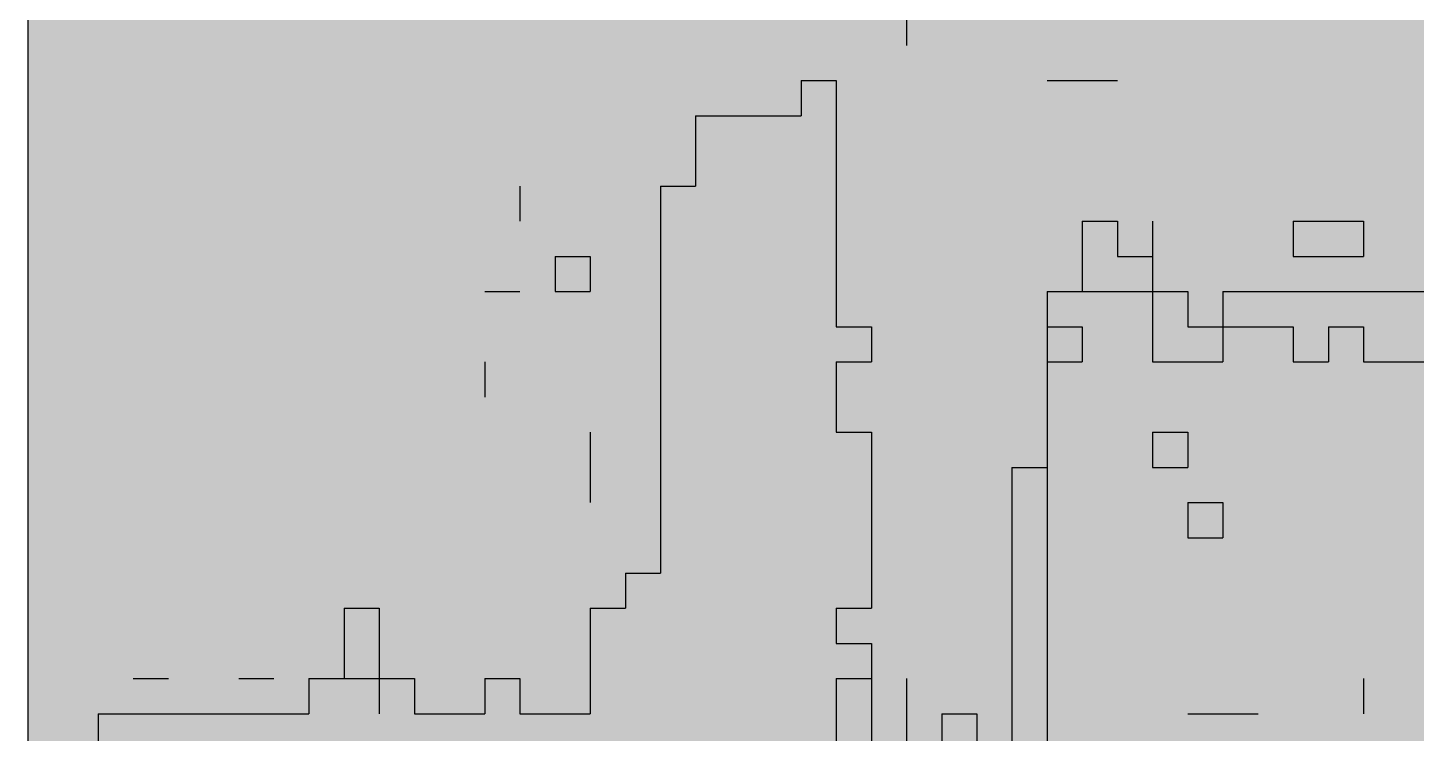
# Model space of a CAD drawing. Extents: x 0 to 100, y 0 to 130.
# Drawn here: x 0 to 41.15, y 25.48 to 46.38 of the extents above; entities that cross this region are included whole.
import ezdxf

# ---------------------------------------------------------------- set-up
doc = ezdxf.new("R2010")
doc.units = 0

msp = doc.modelspace()

# ---------------------------------------------------------------- linework, layer by layer
at = {"layer": '', "color": 0}
for p, q in [((0, 130.279898), (0, 0)), ((26.041667, 47.943002), (26.041667, 45.858524)), ((22.916667, 44.816285), (23.958333, 44.816285)), ((22.916667, 44.816285), (22.916667, 43.774046)), ((23.958333, 44.816285), (23.958333, 37.520611)), ((30.208333, 44.816285), (32.291667, 44.816285)), ((19.791667, 43.774046), (22.916667, 43.774046)), ((19.791667, 43.774046), (19.791667, 41.689567)), ((14.583333, 41.689567), (14.583333, 40.647328)), ((18.75, 41.689567), (19.791667, 41.689567)), ((18.75, 41.689567), (18.75, 30.224936)), ((31.25, 40.647328), (32.291667, 40.647328)), ((31.25, 40.647328), (31.25, 38.56285)), ((32.291667, 40.647328), (32.291667, 39.605089)), ((33.333333, 40.647328), (33.333333, 36.478371)), ((37.5, 40.647328), (39.583333, 40.647328)), ((37.5, 40.647328), (37.5, 39.605089)), ((39.583333, 40.647328), (39.583333, 39.605089)), ((15.625, 39.605089), (16.666667, 39.605089)), ((15.625, 39.605089), (15.625, 38.56285)), ((16.666667, 39.605089), (16.666667, 38.56285)), ((32.291667, 39.605089), (33.333333, 39.605089)), ((37.5, 39.605089), (39.583333, 39.605089)), ((13.541667, 38.56285), (14.583333, 38.56285)), ((15.625, 38.56285), (16.666667, 38.56285)), ((30.208333, 38.56285), (34.375, 38.56285)), ((30.208333, 38.56285), (30.208333, 23.971501)), ((34.375, 38.56285), (34.375, 37.520611)), ((35.416667, 38.56285), (43.75, 38.56285)), ((35.416667, 38.56285), (35.416667, 36.478371)), ((23.958333, 37.520611), (25, 37.520611)), ((25, 37.520611), (25, 36.478371)), ((30.208333, 37.520611), (31.25, 37.520611)), ((31.25, 37.520611), (31.25, 36.478371)), ((34.375, 37.520611), (37.5, 37.520611)), ((37.5, 37.520611), (37.5, 36.478371)), ((38.541667, 37.520611), (39.583333, 37.520611)), ((38.541667, 37.520611), (38.541667, 36.478371)), ((39.583333, 37.520611), (39.583333, 36.478371)), ((13.541667, 36.478371), (13.541667, 35.436132)), ((23.958333, 36.478371), (25, 36.478371)), ((23.958333, 36.478371), (23.958333, 34.393893)), ((30.208333, 36.478371), (31.25, 36.478371)), ((33.333333, 36.478371), (35.416667, 36.478371)), ((37.5, 36.478371), (38.541667, 36.478371)), ((39.583333, 36.478371), (41.666667, 36.478371)), ((16.666667, 34.393893), (16.666667, 32.309415)), ((23.958333, 34.393893), (25, 34.393893)), ((25, 34.393893), (25, 29.182697)), ((33.333333, 34.393893), (34.375, 34.393893)), ((33.333333, 34.393893), (33.333333, 33.351654)), ((34.375, 34.393893), (34.375, 33.351654)), ((29.166667, 33.351654), (30.208333, 33.351654)), ((29.166667, 33.351654), (29.166667, 22.929262)), ((33.333333, 33.351654), (34.375, 33.351654)), ((34.375, 32.309415), (35.416667, 32.309415)), ((34.375, 32.309415), (34.375, 31.267176)), ((35.416667, 32.309415), (35.416667, 31.267176)), ((34.375, 31.267176), (35.416667, 31.267176)), ((17.708333, 30.224936), (18.75, 30.224936)), ((17.708333, 30.224936), (17.708333, 29.182697)), ((9.375, 29.182697), (10.416667, 29.182697)), ((9.375, 29.182697), (9.375, 27.098219)), ((10.416667, 29.182697), (10.416667, 26.05598)), ((16.666667, 29.182697), (17.708333, 29.182697)), ((16.666667, 29.182697), (16.666667, 26.05598)), ((23.958333, 29.182697), (25, 29.182697)), ((23.958333, 29.182697), (23.958333, 28.140458)), ((23.958333, 28.140458), (25, 28.140458)), ((25, 28.140458), (25, 23.971501)), ((3.125, 27.098219), (4.166667, 27.098219)), ((6.25, 27.098219), (7.291667, 27.098219)), ((8.333333, 27.098219), (11.458333, 27.098219)), ((8.333333, 27.098219), (8.333333, 26.05598)), ((11.458333, 27.098219), (11.458333, 26.05598)), ((13.541667, 27.098219), (14.583333, 27.098219)), ((13.541667, 27.098219), (13.541667, 26.05598)), ((14.583333, 27.098219), (14.583333, 26.05598)), ((23.958333, 27.098219), (25, 27.098219)), ((23.958333, 27.098219), (23.958333, 23.971501)), ((26.041667, 27.098219), (26.041667, 25.01374)), ((39.583333, 27.098219), (39.583333, 26.05598)), ((2.083333, 26.05598), (8.333333, 26.05598)), ((2.083333, 26.05598), (2.083333, 25.01374)), ((11.458333, 26.05598), (13.541667, 26.05598)), ((14.583333, 26.05598), (16.666667, 26.05598)), ((27.083333, 26.05598), (28.125, 26.05598)), ((27.083333, 26.05598), (27.083333, 25.01374)), ((28.125, 26.05598), (28.125, 25.01374)), ((34.375, 26.05598), (36.458333, 26.05598))]:
    msp.add_line(p, q, dxfattribs=at)
for points in [[(40.625, 38.56285), (41.666667, 38.56285), (40.625, 50.027481), (41.666667, 50.027481)], [(21.875, 44.816285), (23.958333, 44.816285), (21.875, 48.985242), (23.958333, 48.985242)], [(26.041667, 44.816285), (27.083333, 44.816285), (26.041667, 48.985242), (27.083333, 48.985242)], [(35.416667, 44.816285), (36.458333, 44.816285), (35.416667, 48.985242), (36.458333, 48.985242)], [(38.541667, 44.816285), (40.625, 44.816285), (38.541667, 48.985242), (40.625, 48.985242)], [(2.083333, 38.56285), (6.25, 38.56285), (2.083333, 47.943002), (6.25, 47.943002)], [(12.5, 45.858524), (13.541667, 45.858524), (12.5, 47.943002), (13.541667, 47.943002)], [(13.541667, 43.774046), (14.583333, 43.774046), (13.541667, 47.943002), (14.583333, 47.943002)], [(18.75, 43.774046), (21.875, 43.774046), (18.75, 47.943002), (21.875, 47.943002)], [(23.958333, 45.858524), (26.041667, 45.858524), (23.958333, 47.943002), (26.041667, 47.943002)], [(28.125, 44.816285), (29.166667, 44.816285), (28.125, 47.943002), (29.166667, 47.943002)], [(29.166667, 44.816285), (30.208333, 44.816285), (29.166667, 47.943002), (30.208333, 47.943002)], [(34.375, 45.858524), (35.416667, 45.858524), (34.375, 47.943002), (35.416667, 47.943002)], [(0, 45.858524), (2.083333, 45.858524), (0, 46.900763), (2.083333, 46.900763)], [(6.25, 45.858524), (8.333333, 45.858524), (6.25, 46.900763), (8.333333, 46.900763)], [(8.333333, 43.774046), (12.5, 43.774046), (8.333333, 46.900763), (12.5, 46.900763)], [(14.583333, 45.858524), (15.625, 45.858524), (14.583333, 46.900763), (15.625, 46.900763)], [(15.625, 43.774046), (16.666667, 43.774046), (15.625, 46.900763), (16.666667, 46.900763)], [(16.666667, 45.858524), (18.75, 45.858524), (16.666667, 46.900763), (18.75, 46.900763)], [(27.083333, 45.858524), (28.125, 45.858524), (27.083333, 46.900763), (28.125, 46.900763)], [(30.208333, 44.816285), (31.25, 44.816285), (30.208333, 46.900763), (31.25, 46.900763)], [(31.25, 45.858524), (34.375, 45.858524), (31.25, 46.900763), (34.375, 46.900763)], [(36.458333, 45.858524), (38.541667, 45.858524), (36.458333, 46.900763), (38.541667, 46.900763)], [(0, 44.816285), (1.041667, 44.816285), (0, 45.858524), (1.041667, 45.858524)], [(1.041667, 42.731807), (2.083333, 42.731807), (1.041667, 45.858524), (2.083333, 45.858524)], [(6.25, 44.816285), (8.333333, 44.816285), (6.25, 45.858524), (8.333333, 45.858524)], [(12.5, 41.689567), (13.541667, 41.689567), (12.5, 45.858524), (13.541667, 45.858524)], [(14.583333, 43.774046), (15.625, 43.774046), (14.583333, 45.858524), (15.625, 45.858524)], [(16.666667, 43.774046), (17.708333, 43.774046), (16.666667, 45.858524), (17.708333, 45.858524)], [(17.708333, 30.224936), (18.75, 30.224936), (17.708333, 45.858524), (18.75, 45.858524)], [(23.958333, 37.520611), (25, 37.520611), (23.958333, 45.858524), (25, 45.858524)], [(25, 44.816285), (26.041667, 44.816285), (25, 45.858524), (26.041667, 45.858524)], [(27.083333, 41.689567), (28.125, 41.689567), (27.083333, 45.858524), (28.125, 45.858524)], [(31.25, 44.816285), (35.416667, 44.816285), (31.25, 45.858524), (35.416667, 45.858524)], [(36.458333, 40.647328), (37.5, 40.647328), (36.458333, 45.858524), (37.5, 45.858524)], [(37.5, 40.647328), (38.541667, 40.647328), (37.5, 45.858524), (38.541667, 45.858524)], [(0, 42.731807), (1.041667, 42.731807), (0, 44.816285), (1.041667, 44.816285)], [(6.25, 43.774046), (7.291667, 43.774046), (6.25, 44.816285), (7.291667, 44.816285)], [(7.291667, 42.731807), (8.333333, 42.731807), (7.291667, 44.816285), (8.333333, 44.816285)], [(21.875, 43.774046), (22.916667, 43.774046), (21.875, 44.816285), (22.916667, 44.816285)], [(22.916667, 28.140458), (23.958333, 28.140458), (22.916667, 44.816285), (23.958333, 44.816285)], [(25, 28.140458), (26.041667, 28.140458), (25, 44.816285), (26.041667, 44.816285)], [(26.041667, 37.520611), (27.083333, 37.520611), (26.041667, 44.816285), (27.083333, 44.816285)], [(28.125, 42.731807), (29.166667, 42.731807), (28.125, 44.816285), (29.166667, 44.816285)], [(29.166667, 42.731807), (32.291667, 42.731807), (29.166667, 44.816285), (32.291667, 44.816285)], [(32.291667, 43.774046), (33.333333, 43.774046), (32.291667, 44.816285), (33.333333, 44.816285)], [(33.333333, 43.774046), (36.458333, 43.774046), (33.333333, 44.816285), (36.458333, 44.816285)], [(38.541667, 40.647328), (39.583333, 40.647328), (38.541667, 44.816285), (39.583333, 44.816285)], [(39.583333, 41.689567), (40.625, 41.689567), (39.583333, 44.816285), (40.625, 44.816285)], [(6.25, 41.689567), (7.291667, 41.689567), (6.25, 43.774046), (7.291667, 43.774046)], [(8.333333, 37.520611), (9.375, 37.520611), (8.333333, 43.774046), (9.375, 43.774046)], [(9.375, 41.689567), (10.416667, 41.689567), (9.375, 43.774046), (10.416667, 43.774046)], [(10.416667, 41.689567), (11.458333, 41.689567), (10.416667, 43.774046), (11.458333, 43.774046)], [(11.458333, 41.689567), (12.5, 41.689567), (11.458333, 43.774046), (12.5, 43.774046)], [(13.541667, 42.731807), (17.708333, 42.731807), (13.541667, 43.774046), (17.708333, 43.774046)], [(18.75, 41.689567), (19.791667, 41.689567), (18.75, 43.774046), (19.791667, 43.774046)], [(19.791667, 42.731807), (22.916667, 42.731807), (19.791667, 43.774046), (22.916667, 43.774046)], [(32.291667, 39.605089), (33.333333, 39.605089), (32.291667, 43.774046), (33.333333, 43.774046)], [(33.333333, 40.647328), (35.416667, 40.647328), (33.333333, 43.774046), (35.416667, 43.774046)], [(35.416667, 38.56285), (36.458333, 38.56285), (35.416667, 43.774046), (36.458333, 43.774046)], [(0, 40.647328), (2.083333, 40.647328), (0, 42.731807), (2.083333, 42.731807)], [(7.291667, 36.478371), (8.333333, 36.478371), (7.291667, 42.731807), (8.333333, 42.731807)], [(13.541667, 41.689567), (14.583333, 41.689567), (13.541667, 42.731807), (14.583333, 42.731807)], [(14.583333, 40.647328), (17.708333, 40.647328), (14.583333, 42.731807), (17.708333, 42.731807)], [(19.791667, 30.224936), (21.875, 30.224936), (19.791667, 42.731807), (21.875, 42.731807)], [(21.875, 28.140458), (22.916667, 28.140458), (21.875, 42.731807), (22.916667, 42.731807)], [(28.125, 22.929262), (29.166667, 22.929262), (28.125, 42.731807), (29.166667, 42.731807)], [(29.166667, 41.689567), (30.208333, 41.689567), (29.166667, 42.731807), (30.208333, 42.731807)], [(30.208333, 40.647328), (32.291667, 40.647328), (30.208333, 42.731807), (32.291667, 42.731807)], [(6.25, 36.478371), (7.291667, 36.478371), (6.25, 41.689567), (7.291667, 41.689567)], [(9.375, 39.605089), (10.416667, 39.605089), (9.375, 41.689567), (10.416667, 41.689567)], [(10.416667, 38.56285), (11.458333, 38.56285), (10.416667, 41.689567), (11.458333, 41.689567)], [(11.458333, 40.647328), (14.583333, 40.647328), (11.458333, 41.689567), (14.583333, 41.689567)], [(18.75, 28.140458), (19.791667, 28.140458), (18.75, 41.689567), (19.791667, 41.689567)], [(27.083333, 29.182697), (28.125, 29.182697), (27.083333, 41.689567), (28.125, 41.689567)], [(29.166667, 33.351654), (30.208333, 33.351654), (29.166667, 41.689567), (30.208333, 41.689567)], [(39.583333, 38.56285), (40.625, 38.56285), (39.583333, 41.689567), (40.625, 41.689567)], [(0, 39.605089), (1.041667, 39.605089), (0, 40.647328), (1.041667, 40.647328)], [(1.041667, 38.56285), (2.083333, 38.56285), (1.041667, 40.647328), (2.083333, 40.647328)], [(11.458333, 39.605089), (13.541667, 39.605089), (11.458333, 40.647328), (13.541667, 40.647328)], [(13.541667, 38.56285), (14.583333, 38.56285), (13.541667, 40.647328), (14.583333, 40.647328)], [(14.583333, 36.478371), (15.625, 36.478371), (14.583333, 40.647328), (15.625, 40.647328)], [(15.625, 39.605089), (17.708333, 39.605089), (15.625, 40.647328), (17.708333, 40.647328)], [(30.208333, 38.56285), (31.25, 38.56285), (30.208333, 40.647328), (31.25, 40.647328)], [(31.25, 38.56285), (32.291667, 38.56285), (31.25, 40.647328), (32.291667, 40.647328)], [(33.333333, 38.56285), (35.416667, 38.56285), (33.333333, 40.647328), (35.416667, 40.647328)], [(36.458333, 38.56285), (37.5, 38.56285), (36.458333, 40.647328), (37.5, 40.647328)], [(37.5, 39.605089), (39.583333, 39.605089), (37.5, 40.647328), (39.583333, 40.647328)], [(0, 38.56285), (1.041667, 38.56285), (0, 39.605089), (1.041667, 39.605089)], [(9.375, 38.56285), (10.416667, 38.56285), (9.375, 39.605089), (10.416667, 39.605089)], [(11.458333, 27.098219), (12.5, 27.098219), (11.458333, 39.605089), (12.5, 39.605089)], [(12.5, 38.56285), (13.541667, 38.56285), (12.5, 39.605089), (13.541667, 39.605089)], [(15.625, 38.56285), (16.666667, 38.56285), (15.625, 39.605089), (16.666667, 39.605089)], [(16.666667, 29.182697), (17.708333, 29.182697), (16.666667, 39.605089), (17.708333, 39.605089)], [(32.291667, 38.56285), (33.333333, 38.56285), (32.291667, 39.605089), (33.333333, 39.605089)], [(37.5, 38.56285), (39.583333, 38.56285), (37.5, 39.605089), (39.583333, 39.605089)], [(0, 37.520611), (3.125, 37.520611), (0, 38.56285), (3.125, 38.56285)], [(3.125, 37.520611), (6.25, 37.520611), (3.125, 38.56285), (6.25, 38.56285)], [(9.375, 36.478371), (11.458333, 36.478371), (9.375, 38.56285), (11.458333, 38.56285)], [(12.5, 36.478371), (13.541667, 36.478371), (12.5, 38.56285), (13.541667, 38.56285)], [(13.541667, 37.520611), (14.583333, 37.520611), (13.541667, 38.56285), (14.583333, 38.56285)], [(15.625, 37.520611), (16.666667, 37.520611), (15.625, 38.56285), (16.666667, 38.56285)], [(30.208333, 37.520611), (33.333333, 37.520611), (30.208333, 38.56285), (33.333333, 38.56285)], [(33.333333, 36.478371), (34.375, 36.478371), (33.333333, 38.56285), (34.375, 38.56285)], [(34.375, 37.520611), (35.416667, 37.520611), (34.375, 38.56285), (35.416667, 38.56285)], [(35.416667, 37.520611), (41.666667, 37.520611), (35.416667, 38.56285), (41.666667, 38.56285)], [(0, 35.436132), (3.125, 35.436132), (0, 37.520611), (3.125, 37.520611)], [(3.125, 34.393893), (4.166667, 34.393893), (3.125, 37.520611), (4.166667, 37.520611)], [(4.166667, 35.436132), (6.25, 35.436132), (4.166667, 37.520611), (6.25, 37.520611)], [(8.333333, 34.393893), (9.375, 34.393893), (8.333333, 37.520611), (9.375, 37.520611)], [(13.541667, 36.478371), (14.583333, 36.478371), (13.541667, 37.520611), (14.583333, 37.520611)], [(15.625, 34.393893), (16.666667, 34.393893), (15.625, 37.520611), (16.666667, 37.520611)], [(23.958333, 36.478371), (25, 36.478371), (23.958333, 37.520611), (25, 37.520611)], [(26.041667, 36.478371), (27.083333, 36.478371), (26.041667, 37.520611), (27.083333, 37.520611)], [(30.208333, 36.478371), (31.25, 36.478371), (30.208333, 37.520611), (31.25, 37.520611)], [(31.25, 27.098219), (33.333333, 27.098219), (31.25, 37.520611), (33.333333, 37.520611)], [(34.375, 36.478371), (35.416667, 36.478371), (34.375, 37.520611), (35.416667, 37.520611)], [(35.416667, 30.224936), (37.5, 30.224936), (35.416667, 37.520611), (37.5, 37.520611)], [(37.5, 36.478371), (38.541667, 36.478371), (37.5, 37.520611), (38.541667, 37.520611)], [(38.541667, 28.140458), (39.583333, 28.140458), (38.541667, 37.520611), (39.583333, 37.520611)], [(39.583333, 36.478371), (41.666667, 36.478371), (39.583333, 37.520611), (41.666667, 37.520611)], [(6.25, 34.393893), (8.333333, 34.393893), (6.25, 36.478371), (8.333333, 36.478371)], [(9.375, 34.393893), (11.458333, 34.393893), (9.375, 36.478371), (11.458333, 36.478371)], [(12.5, 35.436132), (13.541667, 35.436132), (12.5, 36.478371), (13.541667, 36.478371)], [(13.541667, 35.436132), (15.625, 35.436132), (13.541667, 36.478371), (15.625, 36.478371)], [(23.958333, 34.393893), (25, 34.393893), (23.958333, 36.478371), (25, 36.478371)], [(26.041667, 34.393893), (27.083333, 34.393893), (26.041667, 36.478371), (27.083333, 36.478371)], [(30.208333, 27.098219), (31.25, 27.098219), (30.208333, 36.478371), (31.25, 36.478371)], [(33.333333, 34.393893), (35.416667, 34.393893), (33.333333, 36.478371), (35.416667, 36.478371)], [(37.5, 27.098219), (38.541667, 27.098219), (37.5, 36.478371), (38.541667, 36.478371)], [(39.583333, 29.182697), (41.666667, 29.182697), (39.583333, 36.478371), (41.666667, 36.478371)], [(0, 34.393893), (2.083333, 34.393893), (0, 35.436132), (2.083333, 35.436132)], [(2.083333, 31.267176), (3.125, 31.267176), (2.083333, 35.436132), (3.125, 35.436132)], [(4.166667, 34.393893), (6.25, 34.393893), (4.166667, 35.436132), (6.25, 35.436132)], [(12.5, 34.393893), (14.583333, 34.393893), (12.5, 35.436132), (14.583333, 35.436132)], [(14.583333, 31.267176), (15.625, 31.267176), (14.583333, 35.436132), (15.625, 35.436132)], [(0, 33.351654), (2.083333, 33.351654), (0, 34.393893), (2.083333, 34.393893)], [(3.125, 33.351654), (5.208333, 33.351654), (3.125, 34.393893), (5.208333, 34.393893)], [(5.208333, 27.098219), (6.25, 27.098219), (5.208333, 34.393893), (6.25, 34.393893)], [(6.25, 33.351654), (11.458333, 33.351654), (6.25, 34.393893), (11.458333, 34.393893)], [(12.5, 28.140458), (13.541667, 28.140458), (12.5, 34.393893), (13.541667, 34.393893)], [(13.541667, 31.267176), (14.583333, 31.267176), (13.541667, 34.393893), (14.583333, 34.393893)], [(15.625, 32.309415), (16.666667, 32.309415), (15.625, 34.393893), (16.666667, 34.393893)], [(23.958333, 29.182697), (25, 29.182697), (23.958333, 34.393893), (25, 34.393893)], [(26.041667, 29.182697), (27.083333, 29.182697), (26.041667, 34.393893), (27.083333, 34.393893)], [(33.333333, 33.351654), (34.375, 33.351654), (33.333333, 34.393893), (34.375, 34.393893)], [(34.375, 32.309415), (35.416667, 32.309415), (34.375, 34.393893), (35.416667, 34.393893)], [(0, 28.140458), (1.041667, 28.140458), (0, 33.351654), (1.041667, 33.351654)], [(1.041667, 31.267176), (2.083333, 31.267176), (1.041667, 33.351654), (2.083333, 33.351654)], [(3.125, 28.140458), (5.208333, 28.140458), (3.125, 33.351654), (5.208333, 33.351654)], [(6.25, 32.309415), (7.291667, 32.309415), (6.25, 33.351654), (7.291667, 33.351654)], [(7.291667, 27.098219), (8.333333, 27.098219), (7.291667, 33.351654), (8.333333, 33.351654)], [(8.333333, 32.309415), (11.458333, 32.309415), (8.333333, 33.351654), (11.458333, 33.351654)], [(29.166667, 19.802544), (30.208333, 19.802544), (29.166667, 33.351654), (30.208333, 33.351654)], [(33.333333, 29.182697), (34.375, 29.182697), (33.333333, 33.351654), (34.375, 33.351654)], [(6.25, 28.140458), (7.291667, 28.140458), (6.25, 32.309415), (7.291667, 32.309415)], [(8.333333, 29.182697), (11.458333, 29.182697), (8.333333, 32.309415), (11.458333, 32.309415)], [(15.625, 29.182697), (16.666667, 29.182697), (15.625, 32.309415), (16.666667, 32.309415)], [(34.375, 31.267176), (35.416667, 31.267176), (34.375, 32.309415), (35.416667, 32.309415)], [(1.041667, 27.098219), (3.125, 27.098219), (1.041667, 31.267176), (3.125, 31.267176)], [(13.541667, 29.182697), (15.625, 29.182697), (13.541667, 31.267176), (15.625, 31.267176)], [(34.375, 26.05598), (35.416667, 26.05598), (34.375, 31.267176), (35.416667, 31.267176)], [(17.708333, 29.182697), (18.75, 29.182697), (17.708333, 30.224936), (18.75, 30.224936)], [(19.791667, 29.182697), (20.833333, 29.182697), (19.791667, 30.224936), (20.833333, 30.224936)], [(20.833333, 27.098219), (21.875, 27.098219), (20.833333, 30.224936), (21.875, 30.224936)], [(35.416667, 26.05598), (36.458333, 26.05598), (35.416667, 30.224936), (36.458333, 30.224936)], [(36.458333, 28.140458), (37.5, 28.140458), (36.458333, 30.224936), (37.5, 30.224936)], [(8.333333, 28.140458), (9.375, 28.140458), (8.333333, 29.182697), (9.375, 29.182697)], [(9.375, 27.098219), (10.416667, 27.098219), (9.375, 29.182697), (10.416667, 29.182697)], [(10.416667, 28.140458), (11.458333, 28.140458), (10.416667, 29.182697), (11.458333, 29.182697)], [(13.541667, 27.098219), (14.583333, 27.098219), (13.541667, 29.182697), (14.583333, 29.182697)], [(14.583333, 28.140458), (16.666667, 28.140458), (14.583333, 29.182697), (16.666667, 29.182697)], [(16.666667, 27.098219), (17.708333, 27.098219), (16.666667, 29.182697), (17.708333, 29.182697)], [(17.708333, 28.140458), (18.75, 28.140458), (17.708333, 29.182697), (18.75, 29.182697)], [(19.791667, 27.098219), (20.833333, 27.098219), (19.791667, 29.182697), (20.833333, 29.182697)], [(23.958333, 28.140458), (25, 28.140458), (23.958333, 29.182697), (25, 29.182697)], [(26.041667, 28.140458), (28.125, 28.140458), (26.041667, 29.182697), (28.125, 29.182697)], [(33.333333, 28.140458), (34.375, 28.140458), (33.333333, 29.182697), (34.375, 29.182697)], [(39.583333, 28.140458), (40.625, 28.140458), (39.583333, 29.182697), (40.625, 29.182697)], [(40.625, 26.05598), (41.666667, 26.05598), (40.625, 29.182697), (41.666667, 29.182697)], [(0, 27.098219), (1.041667, 27.098219), (0, 28.140458), (1.041667, 28.140458)], [(3.125, 27.098219), (4.166667, 27.098219), (3.125, 28.140458), (4.166667, 28.140458)], [(4.166667, 27.098219), (5.208333, 27.098219), (4.166667, 28.140458), (5.208333, 28.140458)], [(6.25, 27.098219), (7.291667, 27.098219), (6.25, 28.140458), (7.291667, 28.140458)], [(8.333333, 27.098219), (9.375, 27.098219), (8.333333, 28.140458), (9.375, 28.140458)], [(10.416667, 27.098219), (11.458333, 27.098219), (10.416667, 28.140458), (11.458333, 28.140458)], [(12.5, 26.05598), (13.541667, 26.05598), (12.5, 28.140458), (13.541667, 28.140458)], [(14.583333, 27.098219), (16.666667, 27.098219), (14.583333, 28.140458), (16.666667, 28.140458)], [(17.708333, 27.098219), (18.75, 27.098219), (17.708333, 28.140458), (18.75, 28.140458)], [(18.75, 20.844784), (19.791667, 20.844784), (18.75, 28.140458), (19.791667, 28.140458)], [(21.875, 27.098219), (22.916667, 27.098219), (21.875, 28.140458), (22.916667, 28.140458)], [(22.916667, 26.05598), (23.958333, 26.05598), (22.916667, 28.140458), (23.958333, 28.140458)], [(23.958333, 27.098219), (25, 27.098219), (23.958333, 28.140458), (25, 28.140458)], [(25, 27.098219), (26.041667, 27.098219), (25, 28.140458), (26.041667, 28.140458)], [(26.041667, 26.05598), (28.125, 26.05598), (26.041667, 28.140458), (28.125, 28.140458)], [(33.333333, 27.098219), (34.375, 27.098219), (33.333333, 28.140458), (34.375, 28.140458)], [(36.458333, 27.098219), (37.5, 27.098219), (36.458333, 28.140458), (37.5, 28.140458)], [(38.541667, 27.098219), (39.583333, 27.098219), (38.541667, 28.140458), (39.583333, 28.140458)], [(39.583333, 26.05598), (40.625, 26.05598), (39.583333, 28.140458), (40.625, 28.140458)], [(0, 26.05598), (2.083333, 26.05598), (0, 27.098219), (2.083333, 27.098219)], [(2.083333, 26.05598), (8.333333, 26.05598), (2.083333, 27.098219), (8.333333, 27.098219)], [(8.333333, 26.05598), (9.375, 26.05598), (8.333333, 27.098219), (9.375, 27.098219)], [(9.375, 26.05598), (10.416667, 26.05598), (9.375, 27.098219), (10.416667, 27.098219)], [(10.416667, 26.05598), (11.458333, 26.05598), (10.416667, 27.098219), (11.458333, 27.098219)], [(11.458333, 26.05598), (12.5, 26.05598), (11.458333, 27.098219), (12.5, 27.098219)], [(13.541667, 25.01374), (14.583333, 25.01374), (13.541667, 27.098219), (14.583333, 27.098219)], [(14.583333, 26.05598), (16.666667, 26.05598), (14.583333, 27.098219), (16.666667, 27.098219)], [(16.666667, 19.802544), (18.75, 19.802544), (16.666667, 27.098219), (18.75, 27.098219)], [(19.791667, 20.844784), (22.916667, 20.844784), (19.791667, 27.098219), (22.916667, 27.098219)], [(23.958333, 23.971501), (25, 23.971501), (23.958333, 27.098219), (25, 27.098219)], [(25, 20.844784), (26.041667, 20.844784), (25, 27.098219), (26.041667, 27.098219)], [(30.208333, 25.01374), (34.375, 25.01374), (30.208333, 27.098219), (34.375, 27.098219)], [(36.458333, 26.05598), (38.541667, 26.05598), (36.458333, 27.098219), (38.541667, 27.098219)], [(38.541667, 22.929262), (39.583333, 22.929262), (38.541667, 27.098219), (39.583333, 27.098219)], [(0, 25.01374), (2.083333, 25.01374), (0, 26.05598), (2.083333, 26.05598)], [(2.083333, 22.929262), (8.333333, 22.929262), (2.083333, 26.05598), (8.333333, 26.05598)], [(8.333333, 25.01374), (9.375, 25.01374), (8.333333, 26.05598), (9.375, 26.05598)], [(9.375, 25.01374), (13.541667, 25.01374), (9.375, 26.05598), (13.541667, 26.05598)], [(14.583333, 21.887023), (16.666667, 21.887023), (14.583333, 26.05598), (16.666667, 26.05598)], [(22.916667, 23.971501), (23.958333, 23.971501), (22.916667, 26.05598), (23.958333, 26.05598)], [(26.041667, 25.01374), (27.083333, 25.01374), (26.041667, 26.05598), (27.083333, 26.05598)], [(27.083333, 25.01374), (28.125, 25.01374), (27.083333, 26.05598), (28.125, 26.05598)], [(34.375, 25.01374), (38.541667, 25.01374), (34.375, 26.05598), (38.541667, 26.05598)], [(39.583333, 25.01374), (41.666667, 25.01374), (39.583333, 26.05598), (41.666667, 26.05598)]]:
    msp.add_solid(points, dxfattribs=at)

doc.saveas('drawing.dxf')
